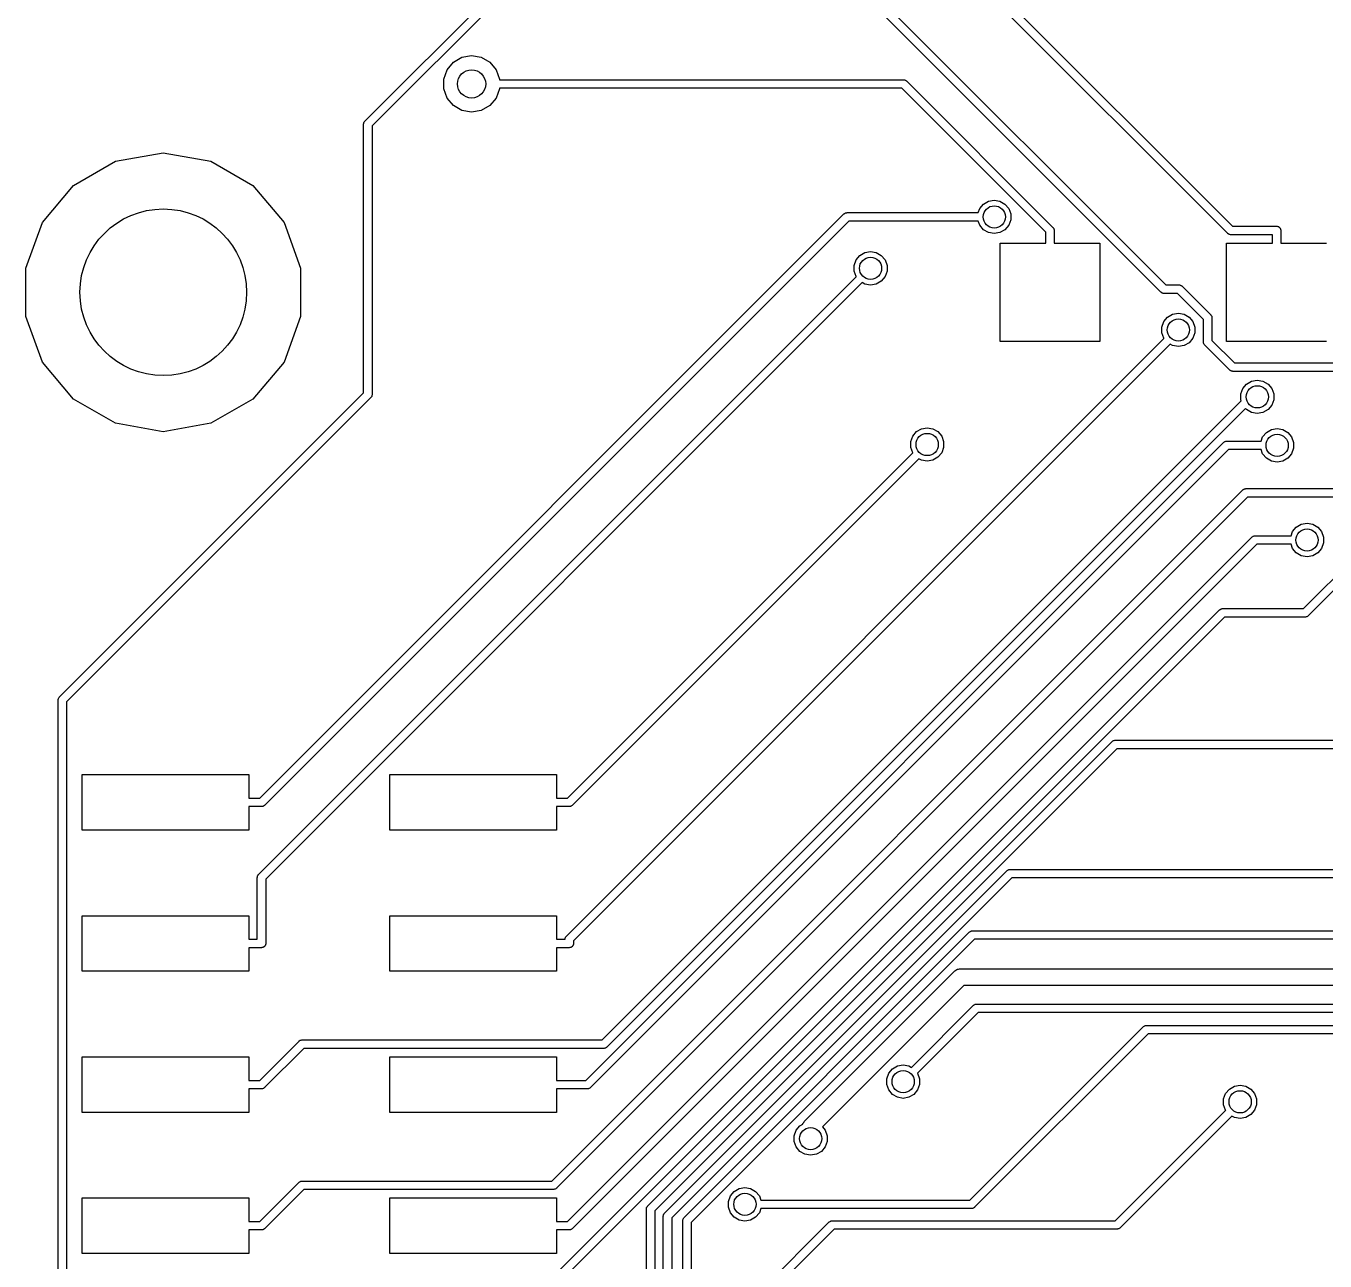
# Model space of a CAD drawing. Extents: x 0 to 100, y -163 to 0.
# Drawn here: x 0.03 to 23.41, y -114.93 to -92.71 of the extents above; entities that cross this region are included whole.
import ezdxf

# ---------------------------------------------------------------- set-up
doc = ezdxf.new("R2010")
doc.units = 0
doc.header["$MEASUREMENT"] = 0
doc.layers.add('BLACK', color=7, linetype='CONTINUOUS')

msp = doc.modelspace()

# ---------------------------------------------------------------- linework, layer by layer
at = {"layer": 'Black'}
for p, q in [((13.8538, -90.6788), (20.5431, -97.3681)), ((20.4575, -97.4981), (13.7683, -90.8089)), ((6.12812, -94.4218), (8.9315, -91.6184)), ((17.0762, -91.6418), (21.7454, -96.311)), ((9.03926, -91.7262), (6.2582, -94.5073)), ((21.6599, -96.4411), (16.9461, -91.7273)), ((7.72222, -93.3594), (7.87559, -93.2708)), ((7.87559, -93.2708), (8.05, -93.2401)), ((8.05, -93.2401), (8.22441, -93.2708)), ((8.22441, -93.2708), (8.37778, -93.3594)), ((7.54781, -93.6615), (7.60838, -93.495)), ((7.60838, -93.495), (7.72222, -93.3594)), ((8.37778, -93.3594), (8.49162, -93.495)), ((8.49162, -93.495), (8.55219, -93.6615)), ((7.54781, -93.8385), (7.54781, -93.6615)), ((8.55219, -93.6615), (8.55219, -93.6738)), ((8.55219, -93.6738), (15.8232, -93.6738)), ((15.8232, -93.6738), (15.8265, -93.6744)), ((15.8265, -93.6744), (15.8298, -93.6741)), ((15.8298, -93.6741), (15.8395, -93.6767)), ((15.8395, -93.6767), (15.8493, -93.6784)), ((15.8493, -93.6784), (15.8522, -93.6801)), ((15.8522, -93.6801), (15.8554, -93.6809)), ((15.8554, -93.6809), (15.8636, -93.6867)), ((15.8636, -93.6867), (15.8722, -93.6916)), ((15.8722, -93.6916), (15.8743, -93.6942)), ((15.8743, -93.6942), (15.8771, -93.6961)), ((15.8771, -93.6961), (18.5143, -96.3333)), ((7.60838, -94.005), (7.54781, -93.8385)), ((8.55219, -93.8385), (8.49162, -94.005)), ((15.7916, -93.8262), (8.55219, -93.8262)), ((8.55219, -93.8262), (8.55219, -93.8385)), ((18.3842, -96.4188), (15.7916, -93.8262)), ((7.72222, -94.1406), (7.60838, -94.005)), ((7.87559, -94.2292), (7.72222, -94.1406)), ((8.05, -94.2599), (7.87559, -94.2292)), ((8.22441, -94.2292), (8.05, -94.2599)), ((8.37778, -94.1406), (8.22441, -94.2292)), ((8.49162, -94.005), (8.37778, -94.1406)), ((6.10609, -94.4691), (6.10867, -94.4594)), ((6.10867, -94.4594), (6.11039, -94.4496)), ((6.11039, -94.4496), (6.11207, -94.4467)), ((6.11207, -94.4467), (6.11294, -94.4435)), ((6.11294, -94.4435), (6.11865, -94.4353)), ((6.11865, -94.4353), (6.12363, -94.4267)), ((6.12363, -94.4267), (6.12619, -94.4246)), ((6.12619, -94.4246), (6.12812, -94.4218)), ((6.1058, -94.4757), (6.10638, -94.4724)), ((6.1058, -99.3102), (6.1058, -94.4757)), ((6.10638, -94.4724), (6.10609, -94.4691)), ((6.2582, -94.5073), (6.2582, -99.3418)), ((0.88689, -95.5776), (1.64168, -95.1418)), ((1.64168, -95.1418), (2.5, -94.9904)), ((2.5, -94.9904), (3.35832, -95.1418)), ((3.35832, -95.1418), (4.11311, -95.5776)), ((0.32667, -96.2452), (0.88689, -95.5776)), ((4.11311, -95.5776), (4.67333, -96.2452)), ((17.2638, -95.9125), (17.3544, -95.8602)), ((17.3544, -95.8602), (17.4574, -95.8421)), ((17.4574, -95.8421), (17.5604, -95.8602)), ((17.5604, -95.8602), (17.651, -95.9125)), ((4.23734, -106.604), (14.7518, -96.0893)), ((14.7518, -96.0893), (14.7546, -96.0874)), ((14.7546, -96.0874), (14.7567, -96.0848)), ((14.7567, -96.0848), (14.7653, -96.0798)), ((14.7653, -96.0798), (14.7735, -96.0741)), ((14.7735, -96.0741), (14.7767, -96.0733)), ((14.7767, -96.0733), (14.7796, -96.0716)), ((14.7796, -96.0716), (14.7894, -96.0699)), ((14.7894, -96.0699), (14.7991, -96.0673)), ((14.7991, -96.0673), (14.8024, -96.0676)), ((14.8024, -96.0676), (14.8057, -96.067)), ((14.8057, -96.067), (17.1695, -96.067)), ((17.1695, -96.067), (17.1966, -95.9926)), ((17.1966, -95.9926), (17.2638, -95.9125)), ((17.651, -95.9125), (17.7182, -95.9926)), ((17.7182, -95.9926), (17.754, -96.0909)), ((17.754, -96.0909), (17.754, -96.1955)), ((0.02858, -97.0642), (0.32667, -96.2452)), ((14.8373, -96.2194), (4.32278, -106.734)), ((4.67333, -96.2452), (4.97142, -97.0642)), ((17.1695, -96.2194), (14.8373, -96.2194)), ((17.1966, -96.2938), (17.1695, -96.2194)), ((17.2638, -96.3739), (17.1966, -96.2938)), ((17.7182, -96.2938), (17.651, -96.3739)), ((17.754, -96.1955), (17.7182, -96.2938)), ((18.5143, -96.3333), (18.5162, -96.3361)), ((18.5162, -96.3361), (18.5188, -96.3382)), ((21.7454, -96.311), (22.5396, -96.311)), ((22.5396, -96.311), (22.5462, -96.3122)), ((22.5462, -96.3122), (22.5528, -96.3122)), ((22.5528, -96.3122), (22.5591, -96.3144)), ((22.5591, -96.3144), (22.5657, -96.3156)), ((22.5657, -96.3156), (22.5714, -96.3189)), ((22.5714, -96.3189), (22.5777, -96.3212)), ((22.5777, -96.3212), (22.5828, -96.3255)), ((22.5828, -96.3255), (22.5886, -96.3288)), ((22.5886, -96.3288), (22.5929, -96.3339)), ((22.5929, -96.3339), (22.598, -96.3382)), ((17.3544, -96.4262), (17.2638, -96.3739)), ((17.4574, -96.4443), (17.3544, -96.4262)), ((17.5604, -96.4262), (17.4574, -96.4443)), ((17.651, -96.3739), (17.5604, -96.4262)), ((18.3842, -96.6161), (18.3842, -96.4188)), ((18.5188, -96.3382), (18.5237, -96.3468)), ((18.5237, -96.3468), (18.5295, -96.355)), ((18.5295, -96.355), (18.5303, -96.3582)), ((18.5303, -96.3582), (18.532, -96.3611)), ((18.532, -96.3611), (18.5337, -96.3709)), ((18.5337, -96.3709), (18.5363, -96.3806)), ((18.5363, -96.3806), (18.536, -96.3839)), ((18.536, -96.3839), (18.5366, -96.3872)), ((18.5366, -96.3872), (18.5366, -96.6161)), ((21.6627, -96.443), (21.6599, -96.4411)), ((21.6648, -96.4456), (21.6627, -96.443)), ((21.6734, -96.4505), (21.6648, -96.4456)), ((21.6816, -96.4563), (21.6734, -96.4505)), ((21.6848, -96.4571), (21.6816, -96.4563)), ((21.6877, -96.4588), (21.6848, -96.4571)), ((21.6975, -96.4605), (21.6877, -96.4588)), ((21.7072, -96.4631), (21.6975, -96.4605)), ((21.7105, -96.4628), (21.7072, -96.4631)), ((21.7138, -96.4634), (21.7105, -96.4628)), ((22.4634, -96.4634), (21.7138, -96.4634)), ((22.4634, -96.6161), (22.4634, -96.4634)), ((22.598, -96.3382), (22.6013, -96.344)), ((22.6013, -96.344), (22.6056, -96.3491)), ((22.6056, -96.3491), (22.6079, -96.3554)), ((22.6079, -96.3554), (22.6112, -96.3611)), ((22.6112, -96.3611), (22.6124, -96.3677)), ((22.6124, -96.3677), (22.6146, -96.374)), ((22.6146, -96.374), (22.6146, -96.3806)), ((22.6146, -96.3806), (22.6158, -96.3872)), ((22.6158, -96.3872), (22.6158, -96.6161)), ((15.0374, -96.8372), (15.128, -96.7849)), ((15.128, -96.7849), (15.231, -96.7668)), ((15.231, -96.7668), (15.334, -96.7849)), ((15.334, -96.7849), (15.4246, -96.8372)), ((17.5612, -98.3839), (17.5612, -96.6161)), ((17.5612, -96.6161), (18.3842, -96.6161)), ((18.5366, -96.6161), (19.3595, -96.6161)), ((19.3595, -96.6161), (19.3595, -98.3839)), ((21.6405, -98.3839), (21.6405, -96.6161)), ((21.6405, -96.6161), (22.4634, -96.6161)), ((22.6158, -96.6161), (23.4388, -96.6161)), ((14.9344, -97.0156), (14.9702, -96.9173)), ((14.9344, -97.1202), (14.9344, -97.0156)), ((14.9702, -96.9173), (15.0374, -96.8372)), ((15.4246, -96.8372), (15.4918, -96.9173)), ((15.4918, -96.9173), (15.5276, -97.0156)), ((15.5276, -97.0156), (15.5276, -97.1202)), ((0.02858, -97.9358), (0.02858, -97.0642)), ((4.21502, -107.976), (14.9713, -97.2198)), ((4.97142, -97.0642), (4.97142, -97.9358)), ((14.9702, -97.2185), (14.9344, -97.1202)), ((14.9713, -97.2198), (14.9702, -97.2185)), ((15.4918, -97.2185), (15.4246, -97.2986)), ((15.5276, -97.1202), (15.4918, -97.2185)), ((15.0822, -97.3244), (4.3451, -108.062)), ((15.128, -97.3509), (15.0822, -97.3244)), ((15.231, -97.369), (15.128, -97.3509)), ((15.334, -97.3509), (15.231, -97.369)), ((15.4246, -97.2986), (15.334, -97.3509)), ((20.4601, -97.4999), (20.4575, -97.4981)), ((20.4624, -97.5027), (20.4601, -97.4999)), ((20.4682, -97.506), (20.4624, -97.5027)), ((20.4733, -97.5103), (20.4682, -97.506)), ((20.5431, -97.3681), (20.7865, -97.3681)), ((20.7865, -97.3681), (20.7898, -97.3687)), ((20.7898, -97.3687), (20.7931, -97.3684)), ((20.7931, -97.3684), (20.8028, -97.371)), ((20.8028, -97.371), (20.8126, -97.3727)), ((20.8126, -97.3727), (20.8155, -97.3744)), ((20.8155, -97.3744), (20.8187, -97.3752)), ((20.8187, -97.3752), (20.8269, -97.381)), ((20.8269, -97.381), (20.8355, -97.3859)), ((20.8355, -97.3859), (20.8376, -97.3885)), ((20.8376, -97.3885), (20.8404, -97.3904)), ((20.8404, -97.3904), (21.3542, -97.9042)), ((20.4767, -97.5115), (20.4733, -97.5103)), ((20.4792, -97.5133), (20.4767, -97.5115)), ((20.4821, -97.514), (20.4792, -97.5133)), ((20.4853, -97.5159), (20.4821, -97.514)), ((20.4919, -97.5171), (20.4853, -97.5159)), ((20.4982, -97.5193), (20.4919, -97.5171)), ((20.5019, -97.5193), (20.4982, -97.5193)), ((20.5048, -97.5201), (20.5019, -97.5193)), ((20.5077, -97.5199), (20.5048, -97.5201)), ((20.5114, -97.5205), (20.5077, -97.5199)), ((20.7549, -97.5205), (20.5114, -97.5205)), ((21.2241, -97.9897), (20.7549, -97.5205)), ((0.32667, -98.7548), (0.02858, -97.9358)), ((4.97142, -97.9358), (4.67333, -98.7548)), ((20.5106, -98.0267), (20.5778, -97.9466)), ((20.5778, -97.9466), (20.6684, -97.8943)), ((20.6684, -97.8943), (20.7714, -97.8762)), ((20.7714, -97.8762), (20.8744, -97.8943)), ((20.8744, -97.8943), (20.965, -97.9466)), ((20.965, -97.9466), (21.0322, -98.0267)), ((21.3542, -97.9042), (21.3561, -97.907)), ((21.3561, -97.907), (21.3587, -97.9091)), ((21.3587, -97.9091), (21.3636, -97.9177)), ((21.3636, -97.9177), (21.3694, -97.9259)), ((21.3694, -97.9259), (21.3702, -97.9291)), ((21.3702, -97.9291), (21.3719, -97.932)), ((21.3719, -97.932), (21.3736, -97.9418)), ((21.3736, -97.9418), (21.3762, -97.9515)), ((21.3762, -97.9515), (21.3759, -97.9548)), ((21.3759, -97.9548), (21.3765, -97.9581)), ((21.3765, -97.9581), (21.3765, -98.3651)), ((20.4748, -98.125), (20.5106, -98.0267)), ((20.4748, -98.2296), (20.4748, -98.125)), ((21.0322, -98.0267), (21.068, -98.125)), ((21.068, -98.125), (21.068, -98.2296)), ((21.2241, -98.3967), (21.2241, -97.9897)), ((9.75502, -109.086), (20.5117, -98.3292)), ((20.6226, -98.4338), (9.8851, -109.171)), ((19.3595, -98.3839), (17.5612, -98.3839)), ((20.5106, -98.3279), (20.4748, -98.2296)), ((20.5117, -98.3292), (20.5106, -98.3279)), ((20.6684, -98.4603), (20.6226, -98.4338)), ((20.965, -98.408), (20.8744, -98.4603)), ((21.0322, -98.3279), (20.965, -98.408)), ((21.068, -98.2296), (21.0322, -98.3279)), ((21.2247, -98.4), (21.2241, -98.3967)), ((21.2244, -98.4033), (21.2247, -98.4)), ((21.227, -98.413), (21.2244, -98.4033)), ((21.2287, -98.4228), (21.227, -98.413)), ((21.2304, -98.4257), (21.2287, -98.4228)), ((21.2312, -98.4289), (21.2304, -98.4257)), ((21.237, -98.4371), (21.2312, -98.4289)), ((21.2419, -98.4457), (21.237, -98.4371)), ((21.3765, -98.3651), (21.7819, -98.7705)), ((23.4388, -98.3839), (21.6405, -98.3839)), ((20.7714, -98.4784), (20.6684, -98.4603)), ((20.8744, -98.4603), (20.7714, -98.4784)), ((21.2445, -98.4478), (21.2419, -98.4457)), ((21.2464, -98.4506), (21.2445, -98.4478)), ((21.6964, -98.9006), (21.2464, -98.4506)), ((0.88689, -99.4224), (0.32667, -98.7548)), ((4.67333, -98.7548), (4.11311, -99.4224)), ((21.6992, -98.9025), (21.6964, -98.9006)), ((21.7013, -98.9051), (21.6992, -98.9025)), ((21.7099, -98.91), (21.7013, -98.9051)), ((21.7819, -98.7705), (25.7408, -98.7705)), ((21.7181, -98.9158), (21.7099, -98.91)), ((21.7213, -98.9166), (21.7181, -98.9158)), ((21.7242, -98.9183), (21.7213, -98.9166)), ((21.734, -98.92), (21.7242, -98.9183)), ((21.7437, -98.9226), (21.734, -98.92)), ((21.747, -98.9223), (21.7437, -98.9226)), ((21.7503, -98.9229), (21.747, -98.9223)), ((25.7092, -98.9229), (21.7503, -98.9229)), ((21.9979, -99.1509), (22.0885, -99.0986)), ((22.0885, -99.0986), (22.1915, -99.0805)), ((22.1915, -99.0805), (22.2945, -99.0986)), ((22.2945, -99.0986), (22.3851, -99.1509)), ((0.62872, -104.787), (6.1058, -99.3102)), ((6.25106, -99.374), (6.24535, -99.3822)), ((6.25193, -99.3708), (6.25106, -99.374)), ((6.2536, -99.3679), (6.25193, -99.3708)), ((6.25533, -99.3581), (6.2536, -99.3679)), ((6.25791, -99.3484), (6.25533, -99.3581)), ((6.2582, -99.3418), (6.25762, -99.3451)), ((6.25762, -99.3451), (6.25791, -99.3484)), ((21.8949, -99.3293), (21.9307, -99.231)), ((21.8949, -99.4339), (21.8949, -99.3293)), ((21.9307, -99.231), (21.9979, -99.1509)), ((22.3851, -99.1509), (22.4523, -99.231)), ((22.4523, -99.231), (22.4881, -99.3293)), ((22.4881, -99.3293), (22.4881, -99.4339)), ((6.23588, -99.3957), (0.7588, -104.873)), ((1.64168, -99.8582), (0.88689, -99.4224)), ((4.11311, -99.4224), (3.35832, -99.8582)), ((6.2378, -99.3929), (6.23588, -99.3957)), ((6.24037, -99.3908), (6.2378, -99.3929)), ((6.24535, -99.3822), (6.24037, -99.3908)), ((10.4004, -110.955), (21.902, -99.4533)), ((21.98, -99.5909), (10.4859, -111.085)), ((21.902, -99.4533), (21.8949, -99.4339)), ((21.9979, -99.6123), (21.98, -99.5909)), ((22.4523, -99.5322), (22.3851, -99.6123)), ((22.4881, -99.4339), (22.4523, -99.5322)), ((22.0885, -99.6646), (21.9979, -99.6123)), ((22.1915, -99.6827), (22.0885, -99.6646)), ((22.2945, -99.6646), (22.1915, -99.6827)), ((22.3851, -99.6123), (22.2945, -99.6646)), ((2.5, -100.01), (1.64168, -99.8582)), ((3.35832, -99.8582), (2.5, -100.01)), ((15.9896, -100.088), (16.0568, -100.008)), ((16.0568, -100.008), (16.1474, -99.9555)), ((16.1474, -99.9555), (16.2504, -99.9374)), ((16.2504, -99.9374), (16.3534, -99.9555)), ((16.3534, -99.9555), (16.444, -100.008)), ((16.444, -100.008), (16.5112, -100.088)), ((22.2887, -100.104), (22.3559, -100.024)), ((22.3559, -100.024), (22.4465, -99.9717)), ((22.4465, -99.9717), (22.5495, -99.9536)), ((22.5495, -99.9536), (22.6525, -99.9717)), ((22.6525, -99.9717), (22.7431, -100.024)), ((22.7431, -100.024), (22.8103, -100.104)), ((10.1032, -111.684), (21.5862, -100.201)), ((15.9538, -100.186), (15.9896, -100.088)), ((15.9538, -100.291), (15.9538, -100.186)), ((15.9896, -100.389), (15.9538, -100.291)), ((16.5112, -100.088), (16.547, -100.186)), ((16.547, -100.291), (16.5112, -100.389)), ((16.547, -100.186), (16.547, -100.291)), ((21.5862, -100.201), (21.589, -100.199)), ((21.589, -100.199), (21.5911, -100.196)), ((21.5911, -100.196), (21.5997, -100.191)), ((21.5997, -100.191), (21.6079, -100.186)), ((21.6079, -100.186), (21.6111, -100.185)), ((21.6111, -100.185), (21.614, -100.183)), ((21.614, -100.183), (21.6238, -100.181)), ((21.6238, -100.181), (21.6335, -100.179)), ((21.6335, -100.179), (21.6368, -100.179)), ((21.6368, -100.179), (21.6401, -100.178)), ((21.6401, -100.178), (22.2616, -100.178)), ((22.2616, -100.178), (22.2887, -100.104)), ((22.8103, -100.104), (22.8461, -100.202)), ((22.8461, -100.307), (22.8103, -100.405)), ((22.8461, -100.202), (22.8461, -100.307)), ((9.77734, -106.604), (15.9907, -100.39)), ((16.1016, -100.495), (9.86278, -106.734)), ((21.6717, -100.331), (10.1887, -111.814)), ((15.9907, -100.39), (15.9896, -100.389)), ((16.1474, -100.521), (16.1016, -100.495)), ((16.2504, -100.54), (16.1474, -100.521)), ((16.3534, -100.521), (16.2504, -100.54)), ((16.444, -100.469), (16.3534, -100.521)), ((16.5112, -100.389), (16.444, -100.469)), ((22.2616, -100.331), (21.6717, -100.331)), ((22.2887, -100.405), (22.2616, -100.331)), ((22.3559, -100.485), (22.2887, -100.405)), ((22.4465, -100.538), (22.3559, -100.485)), ((22.5495, -100.556), (22.4465, -100.538)), ((22.6525, -100.538), (22.5495, -100.556)), ((22.7431, -100.485), (22.6525, -100.538)), ((22.8103, -100.405), (22.7431, -100.485)), ((9.49294, -113.495), (21.9312, -101.057)), ((22.0167, -101.187), (9.57838, -113.625)), ((21.9312, -101.057), (21.934, -101.055)), ((21.934, -101.055), (21.9361, -101.052)), ((21.9361, -101.052), (21.9447, -101.047)), ((21.9447, -101.047), (21.9529, -101.041)), ((21.9529, -101.041), (21.9561, -101.041)), ((21.9561, -101.041), (21.959, -101.039)), ((21.959, -101.039), (21.9688, -101.037)), ((21.9688, -101.037), (21.9785, -101.035)), ((21.9785, -101.035), (21.9818, -101.035)), ((21.9818, -101.035), (21.9851, -101.034)), ((21.9851, -101.034), (24.1125, -101.034)), ((24.1441, -101.187), (22.0167, -101.187)), ((22.8939, -101.728), (22.9845, -101.676)), ((22.9845, -101.676), (23.0875, -101.658)), ((23.0875, -101.658), (23.1905, -101.676)), ((23.1905, -101.676), (23.2811, -101.728)), ((9.77734, -114.224), (22.096, -101.905)), ((22.096, -101.905), (22.0988, -101.903)), ((22.0988, -101.903), (22.1009, -101.901)), ((22.1009, -101.901), (22.1095, -101.896)), ((22.1095, -101.896), (22.1177, -101.89)), ((22.1177, -101.89), (22.1209, -101.889)), ((22.1209, -101.889), (22.1238, -101.887)), ((22.1238, -101.887), (22.1336, -101.886)), ((22.1336, -101.886), (22.1433, -101.883)), ((22.1433, -101.883), (22.1466, -101.883)), ((22.1466, -101.883), (22.1499, -101.883)), ((22.1499, -101.883), (22.7996, -101.883)), ((22.7996, -101.883), (22.8267, -101.808)), ((22.8267, -101.808), (22.8939, -101.728)), ((23.2811, -101.728), (23.3483, -101.808)), ((23.3483, -101.808), (23.3841, -101.907)), ((23.3841, -101.907), (23.3841, -102.011)), ((22.1815, -102.035), (9.86278, -114.354)), ((22.7996, -102.035), (22.1815, -102.035)), ((22.8267, -102.11), (22.7996, -102.035)), ((22.8939, -102.19), (22.8267, -102.11)), ((23.0227, -103.193), (24.1582, -102.057)), ((24.2691, -102.162), (23.1082, -103.323)), ((23.3483, -102.11), (23.2811, -102.19)), ((23.3841, -102.011), (23.3483, -102.11)), ((22.9845, -102.242), (22.8939, -102.19)), ((23.0875, -102.26), (22.9845, -102.242)), ((23.1905, -102.242), (23.0875, -102.26)), ((23.2811, -102.19), (23.1905, -102.242)), ((8.50054, -116.229), (21.5148, -103.215)), ((21.6003, -103.345), (8.58598, -116.359)), ((21.5148, -103.215), (21.5176, -103.213)), ((21.5176, -103.213), (21.5197, -103.211)), ((21.5197, -103.211), (21.5283, -103.206)), ((21.5283, -103.206), (21.5365, -103.2)), ((21.5365, -103.2), (21.5397, -103.199)), ((21.5397, -103.199), (21.5426, -103.197)), ((21.5426, -103.197), (21.5524, -103.196)), ((21.5524, -103.196), (21.5621, -103.193)), ((21.5621, -103.193), (21.5654, -103.193)), ((21.5654, -103.193), (21.5687, -103.193)), ((21.5687, -103.193), (23.0227, -103.193)), ((23.0543, -103.345), (21.6003, -103.345)), ((23.0576, -103.345), (23.0543, -103.345)), ((23.0609, -103.345), (23.0576, -103.345)), ((23.0706, -103.342), (23.0609, -103.345)), ((23.0804, -103.341), (23.0706, -103.342)), ((23.0833, -103.339), (23.0804, -103.341)), ((23.0865, -103.338), (23.0833, -103.339)), ((23.0947, -103.332), (23.0865, -103.338)), ((23.1033, -103.327), (23.0947, -103.332)), ((23.1054, -103.325), (23.1033, -103.327)), ((23.1082, -103.323), (23.1054, -103.325)), ((0.6064, -104.841), (0.60698, -104.838)), ((0.6064, -122.499), (0.6064, -104.841)), ((0.60669, -104.835), (0.60927, -104.825)), ((0.60698, -104.838), (0.60669, -104.835)), ((0.60927, -104.825), (0.61099, -104.815)), ((0.61099, -104.815), (0.61267, -104.812)), ((0.61267, -104.812), (0.61354, -104.809)), ((0.61354, -104.809), (0.61925, -104.801)), ((0.61925, -104.801), (0.62423, -104.792)), ((0.62423, -104.792), (0.62679, -104.79)), ((0.62679, -104.79), (0.62872, -104.787)), ((0.7588, -104.873), (0.7588, -122.467)), ((11.2179, -113.946), (19.5796, -105.585)), ((19.5796, -105.585), (19.5824, -105.583)), ((19.5824, -105.583), (19.5845, -105.58)), ((19.5845, -105.58), (19.5931, -105.575)), ((19.5931, -105.575), (19.6013, -105.569)), ((19.6013, -105.569), (19.6045, -105.569)), ((19.6045, -105.569), (19.6074, -105.567)), ((19.6074, -105.567), (19.6172, -105.565)), ((19.6172, -105.565), (19.6269, -105.563)), ((19.6269, -105.563), (19.6302, -105.563)), ((19.6302, -105.563), (19.6335, -105.562)), ((19.6335, -105.562), (35.9715, -105.562)), ((19.6651, -105.715), (11.348, -114.032)), ((36.0031, -105.715), (19.6651, -105.715)), ((1.04, -107.18), (1.04, -106.18)), ((1.04, -106.18), (4.04, -106.18)), ((4.04, -106.18), (4.04, -106.604)), ((6.58, -107.18), (6.58, -106.18)), ((6.58, -106.18), (9.58, -106.18)), ((9.58, -106.18), (9.58, -106.604)), ((4.04, -106.604), (4.23734, -106.604)), ((9.58, -106.604), (9.77734, -106.604)), ((4.2689, -106.756), (4.04, -106.756)), ((4.04, -106.756), (4.04, -107.18)), ((4.2722, -106.756), (4.2689, -106.756)), ((4.27554, -106.756), (4.2722, -106.756)), ((4.28516, -106.753), (4.27554, -106.756)), ((4.29496, -106.752), (4.28516, -106.753)), ((4.29786, -106.75), (4.29496, -106.752)), ((4.3011, -106.749), (4.29786, -106.75)), ((4.30926, -106.743), (4.3011, -106.749)), ((4.31788, -106.738), (4.30926, -106.743)), ((4.32003, -106.736), (4.31788, -106.738)), ((4.32278, -106.734), (4.32003, -106.736)), ((9.8089, -106.756), (9.58, -106.756)), ((9.58, -106.756), (9.58, -107.18)), ((9.8122, -106.756), (9.8089, -106.756)), ((9.81554, -106.756), (9.8122, -106.756)), ((9.82516, -106.753), (9.81554, -106.756)), ((9.83496, -106.752), (9.82516, -106.753)), ((9.83786, -106.75), (9.83496, -106.752)), ((9.8411, -106.749), (9.83786, -106.75)), ((9.84926, -106.743), (9.8411, -106.749)), ((9.85788, -106.738), (9.84926, -106.743)), ((9.86003, -106.736), (9.85788, -106.738)), ((9.86278, -106.734), (9.86003, -106.736)), ((4.04, -107.18), (1.04, -107.18)), ((9.58, -107.18), (6.58, -107.18)), ((4.1927, -108.03), (4.19328, -108.027)), ((4.19299, -108.023), (4.19557, -108.014)), ((4.19328, -108.027), (4.19299, -108.023)), ((4.19557, -108.014), (4.19729, -108.004)), ((4.19729, -108.004), (4.19897, -108.001)), ((4.19897, -108.001), (4.19984, -107.998)), ((4.19984, -107.998), (4.20555, -107.99)), ((4.20555, -107.99), (4.21053, -107.981)), ((4.21053, -107.981), (4.21309, -107.979)), ((4.21309, -107.979), (4.21502, -107.976)), ((11.523, -114.073), (17.6873, -107.909)), ((17.6873, -107.909), (17.6901, -107.907)), ((17.6901, -107.907), (17.6922, -107.904)), ((17.6922, -107.904), (17.7008, -107.899)), ((17.7008, -107.899), (17.709, -107.893)), ((17.709, -107.893), (17.7122, -107.892)), ((17.7122, -107.892), (17.7151, -107.891)), ((17.7151, -107.891), (17.7249, -107.889)), ((17.7249, -107.889), (17.7346, -107.886)), ((17.7346, -107.886), (17.7379, -107.887)), ((17.7379, -107.887), (17.7412, -107.886)), ((17.7412, -107.886), (29.876, -107.886)), ((4.1927, -109.144), (4.1927, -108.03)), ((4.3451, -108.062), (4.3451, -109.22)), ((17.7728, -108.039), (11.6531, -114.158)), ((29.876, -108.039), (17.7728, -108.039)), ((1.04, -109.72), (1.04, -108.72)), ((1.04, -108.72), (4.04, -108.72)), ((4.04, -108.72), (4.04, -109.144)), ((6.58, -109.72), (6.58, -108.72)), ((6.58, -108.72), (9.58, -108.72)), ((9.58, -108.72), (9.58, -109.144)), ((4.04, -109.144), (4.1927, -109.144)), ((9.58, -109.144), (9.7327, -109.144)), ((9.7327, -109.14), (9.73328, -109.136)), ((9.7327, -109.144), (9.7327, -109.14)), ((9.73299, -109.133), (9.73557, -109.124)), ((9.73328, -109.136), (9.73299, -109.133)), ((9.73557, -109.124), (9.73729, -109.114)), ((9.73729, -109.114), (9.73897, -109.111)), ((9.73897, -109.111), (9.73984, -109.108)), ((9.73984, -109.108), (9.74555, -109.099)), ((9.74555, -109.099), (9.75053, -109.091)), ((9.75053, -109.091), (9.75309, -109.089)), ((9.75309, -109.089), (9.75502, -109.086)), ((9.8851, -109.171), (9.8851, -109.22)), ((11.8736, -114.154), (17.0145, -109.013)), ((17.1, -109.143), (12.0037, -114.239)), ((17.0145, -109.013), (17.0173, -109.011)), ((17.0173, -109.011), (17.0194, -109.008)), ((17.0194, -109.008), (17.028, -109.003)), ((17.028, -109.003), (17.0362, -108.998)), ((17.0362, -108.998), (17.0394, -108.997)), ((17.0394, -108.997), (17.0423, -108.995)), ((17.0423, -108.995), (17.0521, -108.993)), ((17.0521, -108.993), (17.0618, -108.991)), ((17.0618, -108.991), (17.0651, -108.991)), ((17.0651, -108.991), (17.0684, -108.991)), ((17.0684, -108.991), (36.6228, -108.991)), ((36.6544, -109.143), (17.1, -109.143)), ((4.2689, -109.296), (4.04, -109.296)), ((4.04, -109.296), (4.04, -109.72)), ((4.27547, -109.295), (4.2689, -109.296)), ((4.28213, -109.295), (4.27547, -109.295)), ((4.28839, -109.293), (4.28213, -109.295)), ((4.29496, -109.292), (4.28839, -109.293)), ((4.30074, -109.288), (4.29496, -109.292)), ((4.307, -109.286), (4.30074, -109.288)), ((4.31211, -109.282), (4.307, -109.286)), ((4.31788, -109.278), (4.31211, -109.282)), ((4.32217, -109.273), (4.31788, -109.278)), ((4.32727, -109.269), (4.32217, -109.273)), ((4.33061, -109.263), (4.32727, -109.269)), ((4.33489, -109.258), (4.33061, -109.263)), ((4.33717, -109.252), (4.33489, -109.258)), ((4.3405, -109.246), (4.33717, -109.252)), ((4.34166, -109.239), (4.3405, -109.246)), ((4.34394, -109.233), (4.34166, -109.239)), ((4.3451, -109.22), (4.34394, -109.227)), ((4.34394, -109.227), (4.34394, -109.233)), ((9.8089, -109.296), (9.58, -109.296)), ((9.58, -109.296), (9.58, -109.72)), ((9.81547, -109.295), (9.8089, -109.296)), ((9.82213, -109.295), (9.81547, -109.295)), ((9.82839, -109.293), (9.82213, -109.295)), ((9.83496, -109.292), (9.82839, -109.293)), ((9.84074, -109.288), (9.83496, -109.292)), ((9.847, -109.286), (9.84074, -109.288)), ((9.85211, -109.282), (9.847, -109.286)), ((9.85788, -109.278), (9.85211, -109.282)), ((9.86217, -109.273), (9.85788, -109.278)), ((9.86727, -109.269), (9.86217, -109.273)), ((9.87061, -109.263), (9.86727, -109.269)), ((9.87489, -109.258), (9.87061, -109.263)), ((9.87717, -109.252), (9.87489, -109.258)), ((9.8805, -109.246), (9.87717, -109.252)), ((9.88166, -109.239), (9.8805, -109.246)), ((9.88394, -109.233), (9.88166, -109.239)), ((9.8851, -109.22), (9.88394, -109.227)), ((9.88394, -109.227), (9.88394, -109.233)), ((4.04, -109.72), (1.04, -109.72)), ((9.58, -109.72), (6.58, -109.72)), ((14.0466, -112.412), (16.7399, -109.719)), ((16.7399, -109.719), (16.7453, -109.715)), ((16.7453, -109.715), (16.7496, -109.71)), ((16.7496, -109.71), (16.7666, -109.7)), ((16.7666, -109.7), (16.7826, -109.689)), ((16.7826, -109.689), (16.789, -109.687)), ((16.789, -109.687), (16.7947, -109.684)), ((16.7947, -109.684), (16.814, -109.681)), ((16.814, -109.681), (16.8329, -109.676)), ((16.8329, -109.676), (16.8395, -109.676)), ((16.8395, -109.676), (16.846, -109.675)), ((16.846, -109.675), (35.5187, -109.675)), ((16.9081, -109.975), (14.3631, -112.52)), ((35.5187, -109.975), (16.9081, -109.975)), ((15.9669, -111.449), (17.0846, -110.331)), ((17.0846, -110.331), (17.0874, -110.329)), ((17.0874, -110.329), (17.0895, -110.327)), ((17.0895, -110.327), (17.0981, -110.322)), ((17.0981, -110.322), (17.1063, -110.316)), ((17.1063, -110.316), (17.1095, -110.315)), ((17.1095, -110.315), (17.1124, -110.313)), ((17.1124, -110.313), (17.1222, -110.312)), ((17.1222, -110.312), (17.1319, -110.309)), ((17.1319, -110.309), (17.1352, -110.309)), ((17.1352, -110.309), (17.1385, -110.309)), ((17.1385, -110.309), (37.2745, -110.309)), ((17.1701, -110.461), (16.0778, -111.554)), ((37.3061, -110.461), (17.1701, -110.461)), ((17.0189, -113.838), (20.1399, -110.717)), ((20.1399, -110.717), (20.1427, -110.715)), ((20.1427, -110.715), (20.1448, -110.713)), ((20.1448, -110.713), (20.1534, -110.708)), ((20.1534, -110.708), (20.1616, -110.702)), ((20.1616, -110.702), (20.1648, -110.701)), ((20.1648, -110.701), (20.1677, -110.699)), ((20.1677, -110.699), (20.1775, -110.698)), ((20.1775, -110.698), (20.1872, -110.695)), ((20.1872, -110.695), (20.1905, -110.695)), ((20.1905, -110.695), (20.1938, -110.695)), ((20.1938, -110.695), (37.3336, -110.695)), ((4.23734, -111.684), (4.94392, -110.977)), ((4.94392, -110.977), (4.94666, -110.975)), ((4.94666, -110.975), (4.94882, -110.973)), ((4.94882, -110.973), (4.95744, -110.968)), ((4.95744, -110.968), (4.9656, -110.962)), ((4.9656, -110.962), (4.96883, -110.961)), ((4.96883, -110.961), (4.97174, -110.959)), ((4.97174, -110.959), (4.98154, -110.958)), ((4.98154, -110.958), (4.99116, -110.955)), ((4.99116, -110.955), (4.9945, -110.955)), ((4.9945, -110.955), (4.9978, -110.955)), ((4.9978, -110.955), (10.4004, -110.955)), ((20.2254, -110.847), (17.1044, -113.968)), ((37.2981, -110.847), (20.2254, -110.847)), ((1.04, -112.26), (1.04, -111.26)), ((1.04, -111.26), (4.04, -111.26)), ((4.04, -111.26), (4.04, -111.684)), ((5.02936, -111.107), (4.32278, -111.814)), ((10.432, -111.107), (5.02936, -111.107)), ((6.58, -112.26), (6.58, -111.26)), ((6.58, -111.26), (9.58, -111.26)), ((9.58, -111.26), (9.58, -111.684)), ((10.4353, -111.107), (10.432, -111.107)), ((10.4386, -111.107), (10.4353, -111.107)), ((10.4483, -111.104), (10.4386, -111.107)), ((10.4581, -111.103), (10.4483, -111.104)), ((10.461, -111.101), (10.4581, -111.103)), ((10.4642, -111.1), (10.461, -111.101)), ((10.4724, -111.094), (10.4642, -111.1)), ((10.481, -111.089), (10.4724, -111.094)), ((10.4831, -111.087), (10.481, -111.089)), ((10.4859, -111.085), (10.4831, -111.087)), ((15.5573, -111.555), (15.6245, -111.475)), ((15.6245, -111.475), (15.7151, -111.423)), ((15.7151, -111.423), (15.8181, -111.404)), ((15.8181, -111.404), (15.9211, -111.423)), ((15.9211, -111.423), (15.9669, -111.449)), ((4.04, -111.684), (4.23734, -111.684)), ((9.58, -111.684), (10.1032, -111.684)), ((15.5215, -111.653), (15.5573, -111.555)), ((15.5215, -111.758), (15.5215, -111.653)), ((15.5573, -111.856), (15.5215, -111.758)), ((16.0778, -111.554), (16.0789, -111.555)), ((16.0789, -111.555), (16.1147, -111.653)), ((16.1147, -111.758), (16.0789, -111.856)), ((16.1147, -111.653), (16.1147, -111.758)), ((21.7802, -111.786), (21.8832, -111.768)), ((21.8832, -111.768), (21.9862, -111.786)), ((4.2689, -111.836), (4.04, -111.836)), ((4.04, -111.836), (4.04, -112.26)), ((4.2722, -111.836), (4.2689, -111.836)), ((4.27554, -111.836), (4.2722, -111.836)), ((4.28516, -111.833), (4.27554, -111.836)), ((4.29496, -111.832), (4.28516, -111.833)), ((4.29786, -111.83), (4.29496, -111.832)), ((4.3011, -111.829), (4.29786, -111.83)), ((4.30926, -111.823), (4.3011, -111.829)), ((4.31788, -111.818), (4.30926, -111.823)), ((4.32003, -111.816), (4.31788, -111.818)), ((4.32278, -111.814), (4.32003, -111.816)), ((10.1348, -111.836), (9.58, -111.836)), ((9.58, -111.836), (9.58, -112.26)), ((10.1381, -111.836), (10.1348, -111.836)), ((10.1414, -111.836), (10.1381, -111.836)), ((10.1511, -111.833), (10.1414, -111.836)), ((10.1609, -111.832), (10.1511, -111.833)), ((10.1638, -111.83), (10.1609, -111.832)), ((10.167, -111.829), (10.1638, -111.83)), ((10.1752, -111.823), (10.167, -111.829)), ((10.1838, -111.818), (10.1752, -111.823)), ((10.1859, -111.816), (10.1838, -111.818)), ((10.1887, -111.814), (10.1859, -111.816)), ((15.6245, -111.936), (15.5573, -111.856)), ((15.7151, -111.988), (15.6245, -111.936)), ((15.8181, -112.007), (15.7151, -111.988)), ((15.9211, -111.988), (15.8181, -112.007)), ((16.0117, -111.936), (15.9211, -111.988)), ((16.0789, -111.856), (16.0117, -111.936)), ((21.5866, -112.017), (21.6224, -111.919)), ((21.6224, -111.919), (21.6896, -111.839)), ((21.6896, -111.839), (21.7802, -111.786)), ((21.9862, -111.786), (22.0768, -111.839)), ((22.0768, -111.839), (22.144, -111.919)), ((22.144, -111.919), (22.1798, -112.017)), ((19.636, -114.209), (21.6235, -112.221)), ((21.5866, -112.122), (21.5866, -112.017)), ((21.6224, -112.22), (21.5866, -112.122)), ((21.6235, -112.221), (21.6224, -112.22)), ((22.144, -112.22), (22.0768, -112.3)), ((22.1798, -112.122), (22.144, -112.22)), ((22.1798, -112.017), (22.1798, -112.122)), ((4.04, -112.26), (1.04, -112.26)), ((9.58, -112.26), (6.58, -112.26)), ((13.9591, -112.5), (14.0112, -112.47)), ((14.0112, -112.47), (14.0117, -112.467)), ((14.0117, -112.467), (14.015, -112.461)), ((14.015, -112.461), (14.0168, -112.455)), ((14.0168, -112.455), (14.028, -112.439)), ((14.028, -112.439), (14.0378, -112.422)), ((14.0378, -112.422), (14.0428, -112.418)), ((14.0428, -112.418), (14.0466, -112.412)), ((21.7344, -112.326), (19.7215, -114.339)), ((21.7802, -112.352), (21.7344, -112.326)), ((21.8832, -112.37), (21.7802, -112.352)), ((21.9862, -112.352), (21.8832, -112.37)), ((22.0768, -112.3), (21.9862, -112.352)), ((13.8561, -112.679), (13.8919, -112.58)), ((13.8561, -112.783), (13.8561, -112.679)), ((13.8919, -112.58), (13.9591, -112.5)), ((14.3631, -112.52), (14.4135, -112.58)), ((14.4135, -112.58), (14.4493, -112.679)), ((14.4493, -112.679), (14.4493, -112.783)), ((13.8919, -112.881), (13.8561, -112.783)), ((13.9591, -112.961), (13.8919, -112.881)), ((14.4135, -112.881), (14.3463, -112.961)), ((14.4493, -112.783), (14.4135, -112.881)), ((14.0497, -113.014), (13.9591, -112.961)), ((14.1527, -113.032), (14.0497, -113.014)), ((14.2557, -113.014), (14.1527, -113.032)), ((14.3463, -112.961), (14.2557, -113.014)), ((4.23734, -114.224), (4.94392, -113.517)), ((4.94392, -113.517), (4.94666, -113.515)), ((4.94666, -113.515), (4.94882, -113.513)), ((4.94882, -113.513), (4.95744, -113.508)), ((4.95744, -113.508), (4.9656, -113.502)), ((4.9656, -113.502), (4.96883, -113.501)), ((4.96883, -113.501), (4.97174, -113.499)), ((4.97174, -113.499), (4.98154, -113.498)), ((4.98154, -113.498), (4.99116, -113.495)), ((4.99116, -113.495), (4.9945, -113.495)), ((4.9945, -113.495), (4.9978, -113.495)), ((4.9978, -113.495), (9.49294, -113.495)), ((9.5567, -113.64), (9.55346, -113.641)), ((9.56486, -113.634), (9.5567, -113.64)), ((9.57348, -113.629), (9.56486, -113.634)), ((9.57563, -113.627), (9.57348, -113.629)), ((9.57838, -113.625), (9.57563, -113.627)), ((12.7755, -113.684), (12.8661, -113.631)), ((12.8661, -113.631), (12.9691, -113.613)), ((12.9691, -113.613), (13.0721, -113.631)), ((13.0721, -113.631), (13.1627, -113.684)), ((1.04, -114.8), (1.04, -113.8)), ((1.04, -113.8), (4.04, -113.8)), ((4.04, -113.8), (4.04, -114.224)), ((5.02936, -113.647), (4.32278, -114.354)), ((9.5245, -113.647), (5.02936, -113.647)), ((6.58, -114.8), (6.58, -113.8)), ((6.58, -113.8), (9.58, -113.8)), ((9.5278, -113.647), (9.5245, -113.647)), ((9.53114, -113.647), (9.5278, -113.647)), ((9.54076, -113.644), (9.53114, -113.647)), ((9.55056, -113.643), (9.54076, -113.644)), ((9.55346, -113.641), (9.55056, -113.643)), ((9.58, -113.8), (9.58, -114.224)), ((12.6725, -113.862), (12.7083, -113.764)), ((12.6725, -113.967), (12.6725, -113.862)), ((12.7083, -113.764), (12.7755, -113.684)), ((13.1627, -113.684), (13.2299, -113.764)), ((13.2299, -113.764), (13.257, -113.838)), ((13.257, -113.838), (17.0189, -113.838)), ((11.1956, -114), (11.1962, -113.997)), ((11.1956, -116.8), (11.1956, -114)), ((11.1959, -113.994), (11.1985, -113.984)), ((11.1962, -113.997), (11.1959, -113.994)), ((11.1985, -113.984), (11.2002, -113.974)), ((11.2002, -113.974), (11.2019, -113.971)), ((11.2019, -113.971), (11.2027, -113.968)), ((11.2027, -113.968), (11.2085, -113.96)), ((11.2085, -113.96), (11.2134, -113.951)), ((11.2134, -113.951), (11.216, -113.949)), ((11.216, -113.949), (11.2179, -113.946)), ((11.348, -114.032), (11.348, -116.831)), ((11.5036, -114.11), (11.5053, -114.101)), ((11.5053, -114.101), (11.507, -114.098)), ((11.507, -114.098), (11.5078, -114.094)), ((11.5078, -114.094), (11.5136, -114.086)), ((11.5136, -114.086), (11.5185, -114.078)), ((11.5185, -114.078), (11.5211, -114.076)), ((11.5211, -114.076), (11.523, -114.073)), ((12.7083, -114.065), (12.6725, -113.967)), ((12.7755, -114.145), (12.7083, -114.065)), ((13.2299, -114.065), (13.1627, -114.145)), ((13.257, -113.99), (13.2299, -114.065)), ((17.0505, -113.99), (13.257, -113.99)), ((17.0538, -113.99), (17.0505, -113.99)), ((17.0571, -113.99), (17.0538, -113.99)), ((17.0668, -113.988), (17.0571, -113.99)), ((17.0766, -113.986), (17.0668, -113.988)), ((17.0795, -113.984), (17.0766, -113.986)), ((17.0827, -113.983), (17.0795, -113.984)), ((17.0909, -113.978), (17.0827, -113.983)), ((17.0995, -113.973), (17.0909, -113.978)), ((17.1016, -113.97), (17.0995, -113.973)), ((17.1044, -113.968), (17.1016, -113.97)), ((4.04, -114.224), (4.23734, -114.224)), ((9.58, -114.224), (9.77734, -114.224)), ((11.5007, -114.127), (11.5013, -114.123)), ((11.5007, -116.926), (11.5007, -114.127)), ((11.501, -114.12), (11.5036, -114.11)), ((11.5013, -114.123), (11.501, -114.12)), ((11.6531, -114.158), (11.6531, -116.958)), ((11.8513, -114.208), (11.8519, -114.204)), ((11.8513, -117.007), (11.8513, -114.208)), ((11.8516, -114.201), (11.8542, -114.191)), ((11.8519, -114.204), (11.8516, -114.201)), ((11.8542, -114.191), (11.8559, -114.182)), ((11.8559, -114.182), (11.8576, -114.179)), ((11.8576, -114.179), (11.8584, -114.175)), ((11.8584, -114.175), (11.8642, -114.167)), ((11.8642, -114.167), (11.8691, -114.159)), ((11.8691, -114.159), (11.8717, -114.157)), ((11.8717, -114.157), (11.8736, -114.154)), ((12.0037, -114.239), (12.0037, -117.039)), ((12.3132, -116.406), (14.4882, -114.231)), ((12.8661, -114.197), (12.7755, -114.145)), ((12.9691, -114.215), (12.8661, -114.197)), ((13.0721, -114.197), (12.9691, -114.215)), ((13.1627, -114.145), (13.0721, -114.197)), ((14.4882, -114.231), (14.491, -114.229)), ((14.491, -114.229), (14.4931, -114.227)), ((14.4931, -114.227), (14.5017, -114.222)), ((14.5017, -114.222), (14.5099, -114.216)), ((14.5099, -114.216), (14.5131, -114.215)), ((14.5131, -114.215), (14.516, -114.213)), ((14.516, -114.213), (14.5258, -114.212)), ((14.5258, -114.212), (14.5355, -114.209)), ((14.5355, -114.209), (14.5388, -114.209)), ((14.5388, -114.209), (14.5421, -114.209)), ((14.5421, -114.209), (19.636, -114.209)), ((19.7187, -114.341), (19.7166, -114.343)), ((19.7215, -114.339), (19.7187, -114.341)), ((4.2689, -114.376), (4.04, -114.376)), ((4.04, -114.376), (4.04, -114.8)), ((4.2722, -114.376), (4.2689, -114.376)), ((4.27554, -114.376), (4.2722, -114.376)), ((4.28516, -114.373), (4.27554, -114.376)), ((4.29496, -114.372), (4.28516, -114.373)), ((4.29786, -114.37), (4.29496, -114.372)), ((4.3011, -114.369), (4.29786, -114.37)), ((4.30926, -114.363), (4.3011, -114.369)), ((4.31788, -114.358), (4.30926, -114.363)), ((4.32003, -114.356), (4.31788, -114.358)), ((4.32278, -114.354), (4.32003, -114.356)), ((9.8089, -114.376), (9.58, -114.376)), ((9.58, -114.376), (9.58, -114.8)), ((9.8122, -114.376), (9.8089, -114.376)), ((9.81554, -114.376), (9.8122, -114.376)), ((9.82516, -114.373), (9.81554, -114.376)), ((9.83496, -114.372), (9.82516, -114.373)), ((9.83786, -114.37), (9.83496, -114.372)), ((9.8411, -114.369), (9.83786, -114.37)), ((9.84926, -114.363), (9.8411, -114.369)), ((9.85788, -114.358), (9.84926, -114.363)), ((9.86003, -114.356), (9.85788, -114.358)), ((9.86278, -114.354), (9.86003, -114.356)), ((14.5737, -114.361), (12.4433, -116.491)), ((19.6676, -114.361), (14.5737, -114.361)), ((19.6709, -114.361), (19.6676, -114.361)), ((19.6742, -114.361), (19.6709, -114.361)), ((19.6839, -114.358), (19.6742, -114.361)), ((19.6937, -114.357), (19.6839, -114.358)), ((19.6966, -114.355), (19.6937, -114.357)), ((19.6998, -114.354), (19.6966, -114.355)), ((19.708, -114.348), (19.6998, -114.354)), ((19.7166, -114.343), (19.708, -114.348)), ((4.04, -114.8), (1.04, -114.8)), ((9.58, -114.8), (6.58, -114.8))]:
    msp.add_line(p, q, dxfattribs=at)
for centre, radius in [((8.05, -93.75), 0.254), ((2.5, -97.5), 1.5), ((17.4574, -96.1432), 0.2), ((15.231, -97.0679), 0.2), ((20.7714, -98.1773), 0.2), ((22.1915, -99.3816), 0.2), ((16.2504, -100.239), 0.2), ((22.5495, -100.255), 0.2), ((23.0875, -101.959), 0.2), ((15.8181, -111.706), 0.2), ((21.8832, -112.069), 0.2), ((14.1527, -112.731), 0.2), ((12.9691, -113.914), 0.2)]:
    msp.add_circle(centre, radius, dxfattribs=at)

doc.saveas('drawing.dxf')
